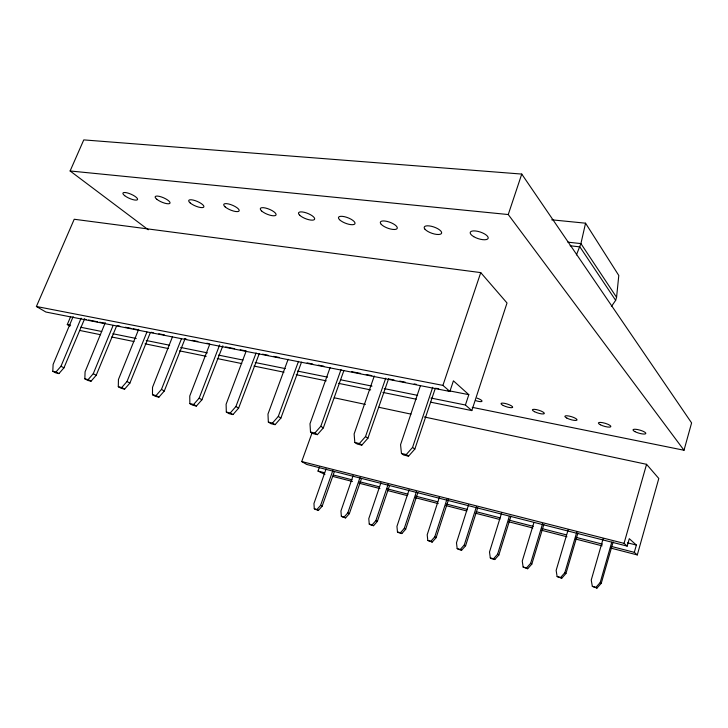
<?xml version="1.0" encoding="UTF-8"?>
<svg xmlns="http://www.w3.org/2000/svg" width="728" height="728" viewBox="0 0 728 728"><rect width="100%" height="100%" fill="white"/><g stroke="black" fill="none" stroke-linecap="round" stroke-linejoin="round"><path stroke-width="1.09" d="M185.176 338.42L164.291 391.018L158.913 397.16L155.337 396.323L152.489 394.731L152.516 387.332L172.454 336.864M150.25 332.842L129.884 383.11L124.615 389.125L121.194 388.315L118.3 386.732L118.437 379.525L138.684 329.284M116.471 326.281L96.196 375.311L91.055 381.199L87.779 380.416L84.839 378.842L85.076 371.817L105.223 322.804M84.548 318.964L63.946 367.84L58.913 373.601L55.774 372.863L52.798 371.289L53.117 364.437L73.146 316.607M611.393 306.515L615.651 300.336L616.57 297.315L618.791 275.484L585.558 223.196L551.697 219.811M585.558 223.196L580.917 243.598L576.412 254.927M472.235 407.334L684.011 450.25L691.6 422.913L521.749 174.074L83.766 139.894L70.115 170.971L148.275 229.775M610.901 548.12L637.291 554.927L658.804 478.478L646.564 464.318L424.306 416.971M637.291 554.927L634.315 552.334L636.372 545.054L629.292 538.693L627.181 546.109L306.688 464.446L301.72 461.543L312.03 432.951M627.181 546.109L624.042 543.361L646.564 464.318M603.121 538.738L591.236 580.08L592.319 586.359L595.904 587.36L600.2 582.555L611.775 542.123M592.319 586.359L596.96 588.106L601.255 583.31L613.14 541.932M568.131 529.847L556.146 570.388L557.12 576.54L560.587 577.504L564.81 572.781L576.794 532.059M557.12 576.54L561.725 578.26L565.929 573.546L577.923 532.969M533.961 522.422L522.258 561.033L523.132 567.057L527.682 568.75L531.813 564.118L543.861 524.406M523.132 567.057L526.481 567.986L530.621 563.345L542.66 523.496M501.574 513.149L489.507 551.988L490.29 557.885L491.564 558.667L494.785 559.568L498.844 555.009L510.938 516.143M490.29 557.885L493.52 558.785L497.597 554.217L509.336 516.307M468.605 504.686L456.474 542.806L457.166 548.584L458.494 549.376L461.616 550.241L465.601 545.763L477.768 507.616M457.166 548.584L460.287 549.458L464.282 544.963L476.43 506.688M439.321 497.433L427.19 534.78L427.8 540.449L432.204 542.087L436.127 537.673L448.648 499.235M427.8 540.449L430.83 541.295L434.762 536.873L446.91 499.372M471.817 410.592L507.016 302.985L480.744 272.609L74.22 219.255L36.4 306.488L45.882 312.03L449.877 391.446L453.417 380.835L468.823 394.667L465.42 405.014L471.817 410.592L430.694 402.184M409.081 489.826L396.942 526.399L397.47 531.959L398.908 532.76L401.829 533.579L405.678 529.238L417.863 492.638M397.47 531.959L400.4 532.778L404.268 528.419L416.462 491.591M684.011 450.25L508.253 214.542L521.749 174.074M420.338 385.967L400.564 444.681L401.447 453.444L406.242 454.572L412.549 447.447L432.714 387.296M449.877 391.446L442.924 385.385L480.744 272.609M380.953 482.7L368.787 518.655L369.251 524.105L370.725 524.915L373.564 525.707L377.35 521.43L389.571 485.467M369.251 524.105L372.09 524.897L375.885 520.611L388.079 484.53M401.447 453.444L403.767 455.055L408.545 456.183L414.833 449.085L435.353 388.17M353.089 475.73L340.941 510.965L341.341 516.316L342.861 517.126L345.609 517.899L349.331 513.686L361.534 478.442M341.341 516.316L344.089 517.08L347.82 512.867L360.005 477.504M374.283 375.985L354.126 433.952L354.818 442.46L357.257 444.071L361.798 445.145L367.913 438.22L388.506 379.042M354.818 442.46L359.377 443.534L365.511 436.582L385.74 378.169M326.108 468.868L313.95 503.512L314.278 508.763L315.834 509.582L318.5 510.328L322.167 506.178L334.389 471.526M314.278 508.763L316.944 509.509L320.62 505.35L332.814 470.588M330.157 367.422L309.991 423.76L310.51 432.013L314.842 433.042L320.821 426.262L341.032 369.587M324.943 474.392L318.009 471.062L319.446 467.021M310.51 432.013L313.049 433.633L317.372 434.652L323.323 427.9L343.935 370.443M288.133 359.268L267.977 414.059L268.341 422.085L270.98 423.696L275.093 424.661L280.89 418.072L301.51 362.18M268.341 422.085L272.472 423.05L278.287 416.434L298.498 361.334M246.191 351.06L226.108 404.249L226.317 412.048L229.038 413.659L232.96 414.587L238.611 408.153L259.214 353.772M226.317 412.048L230.248 412.976L235.918 406.515L256.11 352.934M209.773 344.18L189.762 395.996L189.853 403.585L193.612 404.468L199.144 398.161L219.665 344.926M189.853 403.585L192.638 405.187L196.387 406.069L201.902 399.781L222.832 345.818M152.489 394.731L156.074 395.568L161.47 389.398L181.49 338.675M118.3 386.732L121.731 387.533L127.009 381.499L146.919 332.059M84.839 378.842L88.124 379.616L93.275 373.71L113.086 325.507M52.798 371.289L55.938 372.035L60.979 366.248L81.099 318.2M69.943 326.089L67.285 324.533L70.698 316.507M70.115 170.971L508.253 214.542M567.885 242.16L580.917 243.598L616.57 297.315M570.106 245.773L579.888 246.874L615.651 300.336M36.4 306.488L442.924 385.385M84.075 319.137L86.304 319.574M88.534 320.011L97.461 321.758M99.691 322.195L105.269 323.296M117.536 325.698L119.765 326.135M125.343 327.236L130.913 328.328M133.142 328.765L138.72 329.866M150.987 332.268L153.217 332.705M158.795 333.806L164.373 334.898M184.448 338.839L186.677 339.275M192.256 340.367L197.825 341.468M206.752 343.216L208.982 343.652M225.707 346.938L234.634 348.694M240.204 349.786L245.782 350.878M262.508 354.163L268.086 355.255M273.664 356.356L279.243 357.448M307.116 362.926L312.694 364.018M318.273 365.11L323.851 366.202M351.724 371.68L360.651 373.428M366.23 374.529L371.799 375.621M388.534 378.906L394.103 379.998M399.681 381.099L405.259 382.191M414.177 383.938L416.407 384.375M436.481 388.315L438.711 388.761M447.638 390.508L468.823 394.667M67.285 324.533L70.616 325.207M80.626 327.236L101.756 331.504M112.876 333.752L136.236 338.474M146.246 340.495L169.597 345.218M180.717 347.465L207.407 352.862M218.527 355.109L242.997 360.051M255.228 362.526L285.258 368.596M297.488 371.071L327.518 377.14M340.868 379.834L372.008 386.131M384.238 388.606L417.599 395.349M430.949 398.043L465.42 405.014M79.498 330.403L100.61 334.725M111.73 336.991L133.952 341.541M145.072 343.807L168.405 348.576M179.525 350.851L206.197 356.301M217.308 358.576L241.76 363.572M253.99 366.066L283.993 372.199M296.223 374.702L326.226 380.835M338.456 383.328L370.679 389.917M382.91 392.419L416.252 399.235M334.289 397.788L365.411 404.422M378.742 407.261L410.974 414.123M627.554 542.824L636.372 545.054M301.72 461.543L624.042 543.361M318.009 471.062L324.597 472.754M333.388 475.011L352.052 479.807M359.741 481.781L379.516 486.859M387.205 488.834L408.071 494.194M415.761 496.178L437.719 501.82M446.51 504.076L467.376 509.436M476.167 511.693L500.327 517.899M509.118 520.156L533.278 526.371M542.06 528.628L566.229 534.834M576.112 537.373L602.466 544.144M611.256 546.4L634.315 552.334M332.641 476.376L352.443 481.481M359.041 483.183L379.934 488.57M387.633 490.554L407.434 495.659M415.133 497.643L438.229 503.603M445.927 505.587L466.821 510.974M475.621 513.24L499.817 519.483M508.617 521.749L532.814 527.982M541.614 530.257L566.903 536.773M575.702 539.048L602.101 545.845M55.938 372.035L58.913 373.601M316.944 509.509L318.5 510.328M60.979 366.248L63.946 367.84M320.62 505.35L322.167 506.178M88.124 379.616L91.055 381.199M344.089 517.08L345.609 517.899M93.275 373.71L96.196 375.311M347.82 512.867L349.331 513.686M121.731 387.533L124.615 389.125M372.09 524.897L373.564 525.707M127.009 381.499L129.884 383.11M375.885 520.611L377.35 521.43M156.074 395.568L158.913 397.16M400.4 532.778L401.829 533.579M161.47 389.398L164.291 391.018M404.268 528.419L405.678 529.238M193.612 404.468L196.387 406.069M430.83 541.295L432.204 542.087M199.144 398.161L201.902 399.781M434.762 536.873L436.127 537.673M230.248 412.976L232.96 414.587M460.287 549.458L461.616 550.241M235.918 406.515L238.611 408.153M464.282 544.963L465.601 545.763M272.472 423.05L275.093 424.661M493.52 558.785L494.785 559.568M278.287 416.434L280.89 418.072M497.597 554.217L498.844 555.009M314.842 433.042L317.372 434.652M526.481 567.986L527.682 568.75M320.821 426.262L323.323 427.9M530.621 563.345L531.813 564.118M359.377 443.534L361.798 445.145M560.587 577.504L561.725 578.26M365.511 436.582L367.913 438.22M564.81 572.781L565.929 573.546M406.242 454.572L408.545 456.183M595.904 587.36L596.96 588.106M412.549 447.447L414.833 449.085M600.2 582.555L601.255 583.31M476.995 398.107A6.006 1.392 18.1 0 1 482 401.274A6.006 1.392 18.1 0 1 475.648 400.6M124.67 195.659A7.99 2.239 23.8 0 0 137.21 199.882A7.99 2.239 23.8 0 0 128.856 193.366A7.99 2.239 23.8 0 0 124.67 195.659M156.784 199.254A8.099 2.348 23.4 0 0 169.588 203.558A8.099 2.348 23.4 0 0 161.388 196.951A8.099 2.348 23.4 0 0 156.784 199.254M190.254 202.994A8.217 2.457 23.1 0 0 203.349 207.398A8.217 2.457 23.1 0 0 195.313 200.682A8.217 2.457 23.1 0 0 190.254 202.994M225.161 206.898A8.354 2.584 22.7 0 0 238.547 211.393A8.354 2.584 22.7 0 0 230.712 204.577A8.354 2.584 22.7 0 0 225.161 206.898M261.607 210.965A8.49 2.712 22.2 0 0 275.311 215.57A8.49 2.712 22.2 0 0 267.695 208.645A8.49 2.712 22.2 0 0 261.607 210.965M299.69 215.224A8.645 2.848 21.6 0 0 313.723 219.938A8.645 2.848 21.6 0 0 306.351 212.904A8.645 2.848 21.6 0 0 299.69 215.224M339.53 219.683A8.809 2.994 20.9 0 0 353.899 224.497A8.809 2.994 20.9 0 0 346.81 217.353A8.809 2.994 20.9 0 0 339.53 219.683M381.245 224.342A9 3.149 20.2 0 0 395.977 229.284A9 3.149 20.2 0 0 389.198 222.022A9 3.149 20.2 0 0 381.245 224.342M424.979 229.229A9.209 3.303 19.3 0 0 440.085 234.298A9.209 3.303 19.3 0 0 433.661 226.918A9.209 3.303 19.3 0 0 424.979 229.229M473.719 236.655A9.437 3.467 18.4 0 0 488.151 238.32A9.437 3.467 18.4 0 0 475.721 230.994A9.437 3.467 18.4 0 0 473.719 236.655M634.898 431.613A6.661 1.602 16 0 0 645.654 433.752A6.661 1.602 16 0 0 637.81 429.602A6.661 1.602 16 0 0 634.898 431.613M600.327 424.752A6.507 1.565 16.4 0 0 610.719 426.826A6.507 1.565 16.4 0 0 602.848 422.713A6.507 1.565 16.4 0 0 600.327 424.752M566.885 418.118A6.37 1.52 16.9 0 0 576.94 420.12A6.37 1.52 16.9 0 0 569.05 416.052A6.37 1.52 16.9 0 0 566.885 418.118M534.534 411.693A6.234 1.474 17.3 0 0 544.262 413.641A6.234 1.474 17.3 0 0 536.363 409.6A6.234 1.474 17.3 0 0 534.534 411.693M503.212 405.478A6.115 1.429 17.7 0 0 512.63 407.361A6.115 1.429 17.7 0 0 504.722 403.367A6.115 1.429 17.7 0 0 503.212 405.478"/></g></svg>
